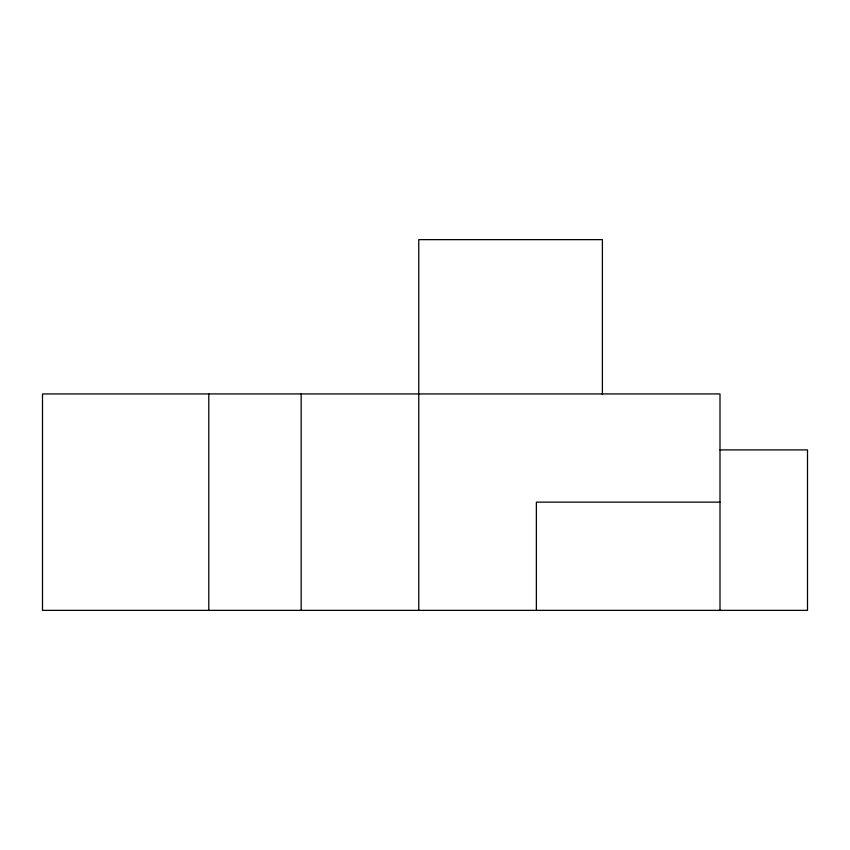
<?xml version="1.0" encoding="UTF-8"?>
<svg xmlns="http://www.w3.org/2000/svg" width="850" height="850" viewBox="0 0 850 850"><rect width="100%" height="100%" fill="white"/><g stroke="black" fill="none" stroke-linecap="round" stroke-linejoin="round"><path stroke-width="1.27" d="M720.003 449.905L807.5 449.905L807.5 610.364L42.5 610.364L42.5 393.933L720.003 393.933L720.003 610.364M720.003 502.148L536.371 502.148L536.371 610.364M602.395 394.549L602.395 239.636L418.763 239.636L418.763 610.364M301.155 393.933L301.155 610.364M208.792 393.933L208.792 610.364"/></g></svg>
